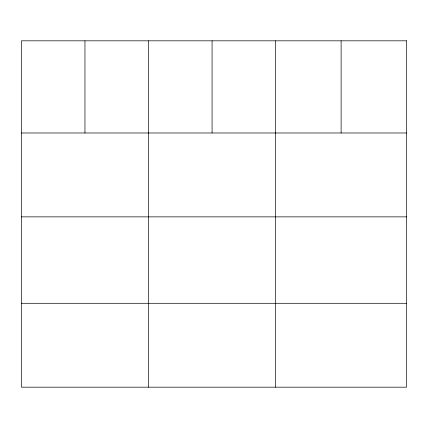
<?xml version="1.0" encoding="UTF-8"?>
<svg xmlns="http://www.w3.org/2000/svg" width="428" height="428" viewBox="0 0 428 428"><rect width="100%" height="100%" fill="white"/><g stroke="black" fill="none" stroke-linecap="round" stroke-linejoin="round"><path stroke-width="0.64" d="M21.4 132.985L406.6 132.985M21.4 216.868L406.6 216.868M21.4 303.297L406.6 303.297M341.116 40.821L341.116 132.985M275.632 40.821L275.632 387.18M212.074 40.821L212.074 132.985M148.516 40.821L148.516 387.18M84.958 40.821L84.958 132.985M406.6 40.821L21.4 40.821L21.4 387.18L406.6 387.18L406.6 40.821"/></g></svg>
